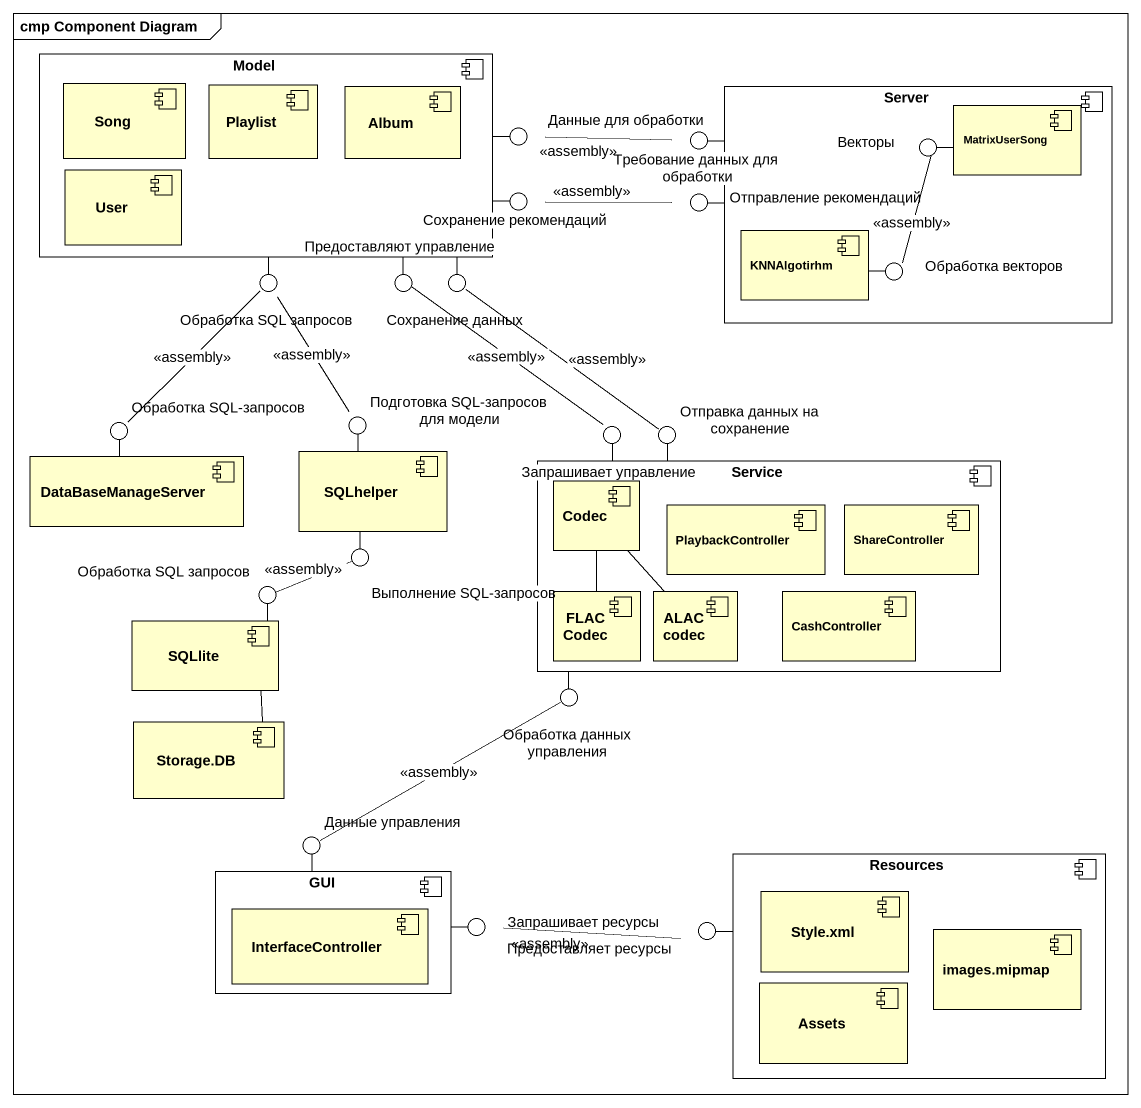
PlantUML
@startuml
mainframe cmp Component Diagram
component Model {
  component Song
  component Playlist
  component Album
  component User
}
component Server {
  component MatrixUserSong
  component KNNAlgotirhm
}
() "Данные для обработки" as Данные_для_обработки
() "Требование данных для обработки" as Требование_данных_для
() Векторы
() "Сохранение рекомендаций" as Сохранение_рекомендаций
() "Отправление рекомендаций" as Отправление_рекомендаций
() "Обработка SQL запросов" as Обработка_SQL_запросов
() "Предоставляют управление" as Предоставляют_управление
() "Сохранение данных" as Сохранение_данных
() "Обработка векторов" as Обработка_векторов
() "Обработка SQL-запросов" as Обработка_SQL_запросов_2
() "Подготовка SQL-запросов для модели" as Подготовка_SQL_запросов_для
() "Запрашивает управление" as Запрашивает_управление
() "Отправка данных на сохранение" as Отправка_данных_на
component DataBaseManageServer
component SQLhelper
component Service {
  component Codec
  component PlaybackController
  component ShareController
  component "FLAC Codec" as FLAC_Codec
  component "ALAC codec" as ALAC_codec
  component CashController
}
() "Выполнение SQL-запросов" as Выполнение_SQL_запросов
() "Обработка SQL запросов" as Обработка_SQL_запросов_3
component SQLlite
component "Storage.DB" as Storage_DB
() "Обработка данных управления" as Обработка_данных_управления
() "Данные управления" as Данные_управления
component GUI {
  component InterfaceController
}
component Resources {
  component "Style.xml" as Style_xml
  component "images.mipmap" as images_mipmap
  component Assets
}
() "Запрашивает ресурсы" as Запрашивает_ресурсы
() "Предоставляет ресурсы" as Предоставляет_ресурсы
Model -right- Данные_для_обработки
Server -left- Требование_данных_для
MatrixUserSong -left- Векторы
Model -right- Сохранение_рекомендаций
Server -left- Отправление_рекомендаций
Model -- Обработка_SQL_запросов
Model -- Предоставляют_управление
Model -- Сохранение_данных
KNNAlgotirhm -right- Обработка_векторов
DataBaseManageServer -up- Обработка_SQL_запросов_2
SQLhelper -up- Подготовка_SQL_запросов_для
Service -up- Запрашивает_управление
Service -up- Отправка_данных_на
SQLhelper -- Выполнение_SQL_запросов
SQLlite -up- Обработка_SQL_запросов_3
Service -- Обработка_данных_управления
GUI -up- Данные_управления
GUI -right- Запрашивает_ресурсы
Resources -left- Предоставляет_ресурсы
Требование_данных_для -left- Данные_для_обработки : <<assembly>>
Векторы -- Обработка_векторов : <<assembly>>
Сохранение_рекомендаций -right- Отправление_рекомендаций : <<assembly>>
Обработка_SQL_запросов -- Обработка_SQL_запросов_2 : <<assembly>>
Обработка_SQL_запросов -- Подготовка_SQL_запросов_для : <<assembly>>
Сохранение_данных -- Отправка_данных_на : <<assembly>>
Запрашивает_управление -up- Предоставляют_управление : <<assembly>>
Обработка_SQL_запросов_3 -right- Выполнение_SQL_запросов : <<assembly>>
FLAC_Codec -up- Codec
ALAC_codec -up- Codec
Storage_DB -up- SQLlite
Обработка_данных_управления -left- Данные_управления : <<assembly>>
Запрашивает_ресурсы -right- Предоставляет_ресурсы : <<assembly>>
@enduml
